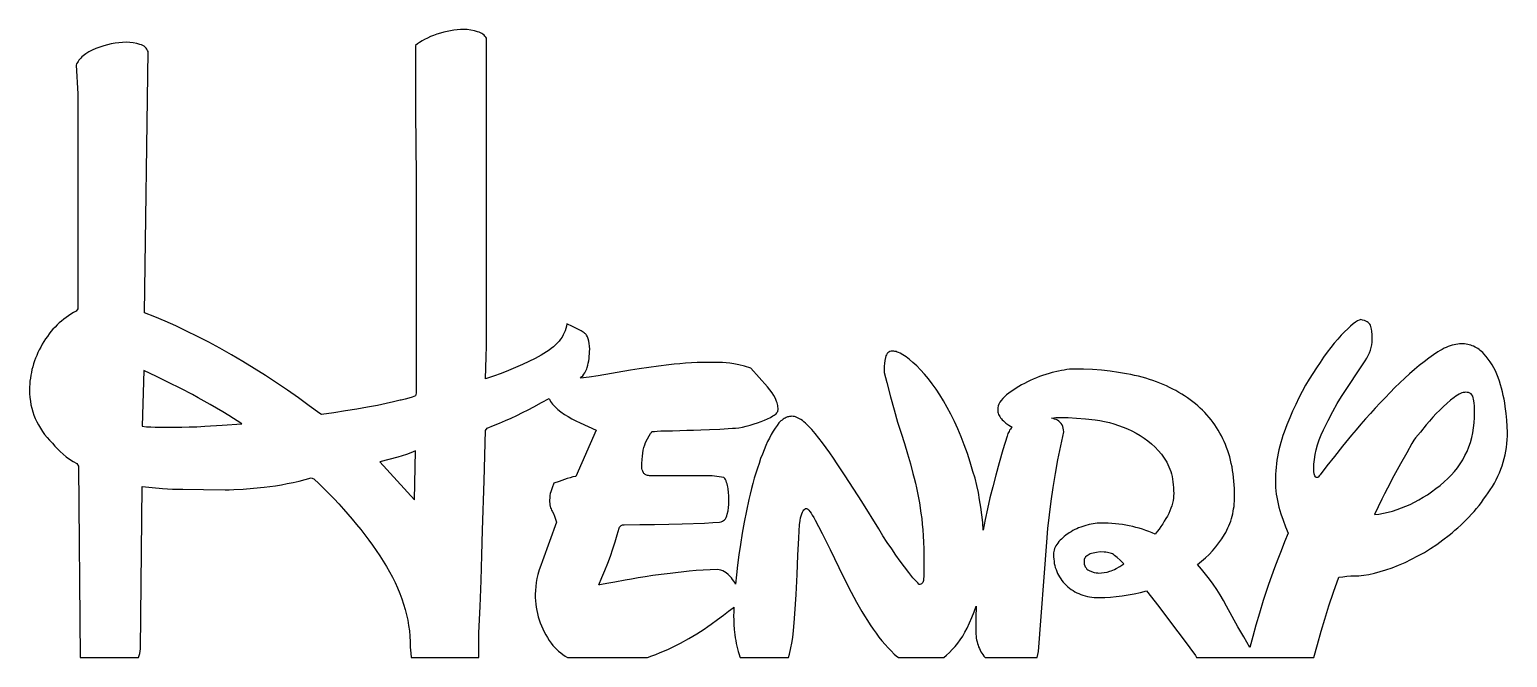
# Model space of a CAD drawing. Extents: x 0 to 146, y 19 to 82.
import ezdxf

# ---------------------------------------------------------------- set-up
doc = ezdxf.new("R2010")
doc.units = 0
doc.layers.add('CAMADA_1', color=18, linetype='CONTINUOUS')

msp = doc.modelspace()

# ---------------------------------------------------------------- linework, layer by layer
at = {"layer": 'CAMADA_1'}
for points in [[(5.02, 19.36), (10.77, 19.36), (10.81, 19.45), (10.86, 19.54), (10.92, 19.75), (10.96, 19.97), (10.97, 20.21), (11.14, 36.29), (12.14, 36.18), (13.15, 36.09), (14.15, 36.03), (15.16, 36), (17.21, 35.97), (19.35, 35.96), (19.77, 35.96), (20.22, 35.97), (21.16, 36.02), (22.17, 36.1), (23.24, 36.21), (23.8, 36.28), (24.36, 36.36), (24.94, 36.46), (25.51, 36.56), (26.1, 36.69), (26.69, 36.82), (27.29, 36.97), (27.89, 37.13), (28.14, 37.05), (28.66, 36.55), (29.16, 36.06), (29.66, 35.56), (30.14, 35.06), (30.61, 34.56), (31.07, 34.05), (31.52, 33.55), (31.95, 33.04), (32.38, 32.52), (32.79, 32.01), (33.19, 31.49), (33.57, 30.98), (33.95, 30.46), (34.32, 29.93), (34.67, 29.41), (35.01, 28.88), (35.33, 28.35), (35.64, 27.82), (35.92, 27.29), (36.18, 26.76), (36.42, 26.23), (36.64, 25.7), (36.84, 25.17), (37.02, 24.64), (37.18, 24.11), (37.31, 23.58), (37.43, 23.04), (37.52, 22.51), (37.6, 21.98), (37.65, 21.45), (37.68, 20.91), (37.69, 20.38), (37.74, 19.78), (37.77, 19.36), (44.47, 19.36), (44.47, 21.8), (44.59, 24.41), (44.69, 26.97), (44.78, 29.48), (44.85, 31.94), (44.99, 36.84), (45.14, 41.82), (45.31, 42.07), (45.91, 42.31), (46.51, 42.55), (47.1, 42.8), (47.68, 43.06), (48.25, 43.32), (48.81, 43.59), (49.37, 43.88), (49.92, 44.17), (50.69, 44.59), (51.43, 45), (51.49, 44.85), (51.57, 44.7), (51.66, 44.56), (51.77, 44.43), (51.89, 44.29), (52.02, 44.16), (52.3, 43.9), (52.6, 43.66), (52.94, 43.42), (53.31, 43.2), (53.69, 42.98), (54.08, 42.78), (54.49, 42.59), (56.08, 41.87), (54.07, 37.27), (53.78, 37.22), (53.5, 37.15), (53.22, 37.07), (52.94, 36.97), (52.41, 36.77), (51.9, 36.6), (51.74, 36.14), (51.6, 35.76), (51.55, 35.58), (51.51, 35.38), (51.49, 35.16), (51.48, 34.92), (51.48, 34.76), (51.49, 34.6), (51.51, 34.45), (51.54, 34.31), (51.58, 34.18), (51.62, 34.06), (51.67, 33.94), (51.73, 33.83), (51.85, 33.61), (51.96, 33.35), (52.06, 33.06), (52.15, 32.74), (51.47, 30.83), (50.77, 28.93), (50.6, 28.47), (50.46, 28.02), (50.33, 27.58), (50.23, 27.16), (50.15, 26.76), (50.1, 26.37), (50.07, 25.99), (50.05, 25.62), (50.06, 25.29), (50.08, 24.96), (50.11, 24.64), (50.15, 24.32), (50.21, 24), (50.28, 23.69), (50.36, 23.38), (50.45, 23.07), (50.56, 22.77), (50.68, 22.47), (50.81, 22.18), (50.95, 21.89), (51.11, 21.6), (51.27, 21.32), (51.45, 21.04), (51.65, 20.77), (51.81, 20.55), (51.99, 20.35), (52.18, 20.15), (52.37, 19.97), (52.58, 19.8), (52.8, 19.64), (53.03, 19.49), (53.26, 19.35), (61.17, 19.35), (61.6, 19.5), (62.01, 19.66), (62.43, 19.83), (62.84, 20), (63.24, 20.18), (63.64, 20.37), (64.03, 20.56), (64.42, 20.77), (65.25, 21.23), (66.04, 21.7), (66.78, 22.17), (67.13, 22.41), (67.48, 22.65), (68.11, 23.11), (68.69, 23.54), (69.2, 23.93), (69.65, 24.28), (69.71, 24.33), (69.7, 23.87), (69.69, 23.46), (69.7, 23.06), (69.72, 22.61), (69.76, 22.12), (69.82, 21.58), (69.85, 21.3), (69.9, 21.02), (69.95, 20.74), (70.01, 20.47), (70.07, 20.2), (70.15, 19.93), (70.23, 19.66), (70.32, 19.4), (70.34, 19.36), (75.13, 19.36), (75.22, 19.69), (75.37, 20.3), (75.47, 20.78), (75.55, 21.34), (75.63, 22.01), (75.7, 22.78), (75.76, 23.67), (75.88, 25.59), (75.97, 27.57), (76.06, 29.47), (76.14, 31.17), (76.18, 31.89), (76.22, 32.47), (76.27, 32.9), (76.31, 33.18), (76.37, 33.39), (76.44, 33.58), (76.51, 33.74), (76.58, 33.87), (76.66, 33.97), (76.73, 34.04), (76.81, 34.09), (76.89, 34.1), (76.93, 34.1), (76.96, 34.08), (77.04, 34.03), (77.14, 33.93), (77.24, 33.81), (77.36, 33.64), (77.48, 33.44), (77.62, 33.2), (77.77, 32.93), (78.1, 32.31), (78.45, 31.62), (79.24, 30.04), (80.12, 28.25), (81.08, 26.31), (81.34, 25.81), (81.59, 25.32), (81.85, 24.84), (82.12, 24.37), (82.39, 23.91), (82.66, 23.46), (82.94, 23.02), (83.22, 22.58), (83.5, 22.16), (83.79, 21.76), (84.08, 21.37), (84.38, 21), (84.68, 20.65), (84.98, 20.31), (85.29, 20), (85.6, 19.69), (85.8, 19.52), (86, 19.36), (90.49, 19.36), (90.76, 19.57), (91.05, 19.84), (91.34, 20.13), (91.61, 20.44), (91.88, 20.76), (92.13, 21.11), (92.37, 21.47), (92.59, 21.85), (92.81, 22.25), (93.06, 22.77), (93.29, 23.31), (93.5, 23.86), (93.69, 24.43), (93.67, 23.26), (93.66, 22.05), (93.68, 21.66), (93.69, 21.46), (93.72, 21.27), (93.75, 21.09), (93.79, 20.91), (93.84, 20.73), (93.89, 20.56), (93.95, 20.4), (94.02, 20.23), (94.1, 20.08), (94.18, 19.92), (94.27, 19.77), (94.37, 19.63), (94.47, 19.49), (94.58, 19.35), (99.73, 19.36), (99.8, 19.64), (99.86, 19.94), (100.7, 30.77), (100.81, 32.12), (100.96, 33.47), (101.13, 34.82), (101.32, 36.19), (101.55, 37.55), (101.8, 38.93), (102.07, 40.31), (102.37, 41.69), (102.36, 41.88), (102.33, 42.06), (102.28, 42.22), (102.21, 42.37), (102.13, 42.51), (102.02, 42.63), (101.89, 42.74), (101.74, 42.83), (101.61, 42.9), (101.47, 42.96), (101.33, 43.02), (101.17, 43.06), (101.6, 43.11), (101.82, 43.12), (102.04, 43.12), (102.42, 43.12), (102.82, 43.11), (103.65, 43.06), (104.53, 42.98), (105.47, 42.87), (105.95, 42.8), (106.42, 42.71), (106.89, 42.6), (107.34, 42.47), (107.8, 42.33), (108.24, 42.16), (108.68, 41.98), (109.11, 41.78), (109.53, 41.56), (109.94, 41.32), (110.33, 41.07), (110.7, 40.79), (111.06, 40.49), (111.41, 40.17), (111.73, 39.84), (112.04, 39.48), (112.19, 39.29), (112.33, 39.1), (112.46, 38.9), (112.58, 38.69), (112.69, 38.47), (112.78, 38.24), (112.88, 38.01), (112.96, 37.77), (113.03, 37.53), (113.09, 37.27), (113.14, 37.01), (113.18, 36.74), (113.22, 36.46), (113.24, 36.18), (113.25, 35.88), (113.26, 35.58), (113.25, 35.35), (113.23, 35.12), (113.19, 34.88), (113.13, 34.63), (113.06, 34.38), (112.98, 34.13), (112.87, 33.88), (112.76, 33.62), (112.63, 33.35), (112.48, 33.1), (112.33, 32.84), (112.17, 32.58), (112, 32.32), (111.81, 32.07), (111.62, 31.82), (111.42, 31.56), (111.11, 31.7), (110.8, 31.82), (110.49, 31.93), (110.17, 32.04), (109.85, 32.14), (109.52, 32.23), (109.2, 32.31), (108.86, 32.38), (108.53, 32.44), (108.18, 32.5), (107.84, 32.55), (107.49, 32.58), (107.14, 32.61), (106.78, 32.64), (106.42, 32.65), (106.06, 32.65), (105.87, 32.65), (105.67, 32.64), (105.28, 32.59), (104.88, 32.51), (104.47, 32.4), (104.05, 32.26), (103.85, 32.18), (103.66, 32.1), (103.47, 32.01), (103.28, 31.91), (103.1, 31.8), (102.92, 31.69), (102.58, 31.45), (102.42, 31.33), (102.28, 31.21), (102.14, 31.08), (102.01, 30.95), (101.89, 30.82), (101.79, 30.68), (101.69, 30.55), (101.6, 30.41), (101.53, 30.27), (101.47, 30.13), (101.43, 29.99), (101.39, 29.84), (101.37, 29.7), (101.37, 29.55), (101.37, 29.33), (101.39, 29.1), (101.41, 28.89), (101.44, 28.67), (101.49, 28.46), (101.54, 28.26), (101.61, 28.06), (101.68, 27.87), (101.76, 27.68), (101.86, 27.5), (101.96, 27.32), (102.07, 27.14), (102.2, 26.97), (102.33, 26.81), (102.47, 26.65), (102.62, 26.5), (102.78, 26.35), (102.95, 26.21), (103.12, 26.08), (103.3, 25.97), (103.48, 25.86), (103.67, 25.76), (103.87, 25.67), (104.07, 25.59), (104.27, 25.51), (104.49, 25.45), (104.71, 25.4), (104.93, 25.36), (105.16, 25.33), (105.4, 25.3), (105.64, 25.29), (105.89, 25.28), (106.44, 25.29), (107, 25.32), (107.57, 25.38), (108.15, 25.45), (108.74, 25.54), (109.34, 25.66), (109.96, 25.8), (110.58, 25.95), (111.78, 24.39), (113.05, 22.73), (114.29, 21.07), (115.4, 19.55), (115.53, 19.36), (127.14, 19.36), (127.49, 20.65), (127.87, 21.97), (128.23, 23.16), (128.63, 24.45), (129.09, 25.82), (129.59, 27.29), (130.01, 27.35), (130.4, 27.4), (130.78, 27.42), (131.14, 27.43), (131.37, 27.44), (131.6, 27.45), (131.83, 27.47), (132.08, 27.5), (132.58, 27.58), (133.12, 27.7), (133.68, 27.85), (134.26, 28.03), (134.87, 28.24), (135.51, 28.49), (136.16, 28.77), (136.8, 29.07), (137.44, 29.4), (138.07, 29.76), (138.69, 30.14), (139.31, 30.55), (139.91, 30.99), (140.52, 31.45), (140.81, 31.69), (141.1, 31.94), (141.39, 32.19), (141.67, 32.44), (141.94, 32.71), (142.21, 32.98), (142.48, 33.25), (142.74, 33.53), (142.99, 33.81), (143.24, 34.1), (143.48, 34.4), (143.71, 34.7), (143.94, 35.01), (144.17, 35.32), (144.39, 35.64), (144.6, 35.96), (144.81, 36.29), (145, 36.62), (145.18, 36.95), (145.34, 37.29), (145.5, 37.64), (145.63, 37.98), (145.76, 38.33), (145.87, 38.69), (145.97, 39.05), (146.06, 39.41), (146.13, 39.78), (146.19, 40.15), (146.24, 40.52), (146.27, 40.9), (146.29, 41.28), (146.29, 41.67), (146.28, 42.22), (146.24, 42.83), (146.18, 43.49), (146.08, 44.2), (146.03, 44.57), (145.96, 44.94), (145.88, 45.3), (145.8, 45.66), (145.71, 46.01), (145.61, 46.36), (145.5, 46.71), (145.38, 47.06), (145.25, 47.39), (145.11, 47.72), (144.95, 48.03), (144.78, 48.33), (144.6, 48.62), (144.4, 48.9), (144.19, 49.16), (143.97, 49.42), (143.85, 49.54), (143.73, 49.65), (143.61, 49.75), (143.48, 49.85), (143.36, 49.94), (143.22, 50.02), (143.09, 50.09), (142.95, 50.16), (142.8, 50.22), (142.66, 50.27), (142.51, 50.31), (142.36, 50.34), (142.2, 50.37), (142.04, 50.39), (141.88, 50.4), (141.71, 50.4), (141.54, 50.4), (141.37, 50.38), (141.19, 50.35), (141.01, 50.32), (140.83, 50.27), (140.64, 50.21), (140.44, 50.13), (140.24, 50.05), (140.04, 49.96), (139.83, 49.85), (139.62, 49.74), (139.41, 49.61), (138.97, 49.33), (138.51, 48.99), (138.04, 48.63), (137.57, 48.25), (137.09, 47.85), (136.61, 47.44), (136.13, 47), (135.65, 46.54), (135.16, 46.07), (134.67, 45.58), (134.18, 45.07), (133.69, 44.56), (133.21, 44.04), (132.73, 43.52), (132.26, 42.98), (131.79, 42.45), (131.32, 41.9), (130.86, 41.35), (129.98, 40.27), (129.17, 39.26), (128.43, 38.32), (127.76, 37.44), (127.67, 37.32), (127.59, 37.23), (127.52, 37.17), (127.48, 37.16), (127.34, 37.16), (127.28, 37.23), (127.23, 37.32), (127.19, 37.43), (127.16, 37.54), (127.14, 37.78), (127.13, 38), (127.14, 38.48), (127.19, 38.96), (127.26, 39.44), (127.37, 39.92), (127.5, 40.41), (127.66, 40.9), (127.86, 41.39), (128.08, 41.88), (128.55, 42.82), (129, 43.69), (129.45, 44.48), (129.88, 45.19), (132.2, 48.71), (132.37, 48.98), (132.51, 49.24), (132.63, 49.51), (132.73, 49.77), (132.81, 50.03), (132.86, 50.3), (132.9, 50.56), (132.91, 50.83), (132.9, 51.28), (132.86, 51.67), (132.84, 51.84), (132.81, 51.99), (132.77, 52.12), (132.73, 52.24), (132.68, 52.34), (132.6, 52.43), (132.51, 52.51), (132.4, 52.59), (132.28, 52.65), (132.13, 52.71), (131.96, 52.76), (131.78, 52.8), (131.71, 52.79), (131.63, 52.76), (131.45, 52.68), (131.24, 52.55), (131.01, 52.38), (130.76, 52.16), (130.48, 51.9), (130.17, 51.6), (129.84, 51.25), (129.5, 50.87), (129.15, 50.46), (128.8, 50.03), (128.45, 49.57), (128.1, 49.08), (127.74, 48.57), (127.38, 48.04), (127.02, 47.48), (126.67, 46.9), (126.32, 46.3), (125.98, 45.69), (125.66, 45.06), (125.34, 44.41), (125.03, 43.75), (124.74, 43.07), (124.45, 42.37), (124.31, 42.02), (124.19, 41.67), (124.07, 41.32), (123.96, 40.97), (123.86, 40.62), (123.76, 40.27), (123.68, 39.92), (123.6, 39.57), (123.54, 39.22), (123.48, 38.88), (123.43, 38.53), (123.39, 38.18), (123.36, 37.84), (123.34, 37.49), (123.33, 37.15), (123.32, 36.8), (123.33, 36.49), (123.35, 36.17), (123.37, 35.85), (123.41, 35.53), (123.46, 35.21), (123.52, 34.88), (123.59, 34.56), (123.68, 34.23), (123.86, 33.58), (124.08, 32.94), (124.32, 32.3), (124.59, 31.66), (124.23, 30.79), (123.88, 29.92), (123.55, 29.07), (123.23, 28.23), (122.93, 27.41), (122.65, 26.59), (122.38, 25.79), (122.13, 25), (121.74, 23.75), (121.39, 22.56), (121.08, 21.43), (120.8, 20.35), (120.2, 21.38), (119.62, 22.4), (119.05, 23.42), (118.49, 24.44), (118.18, 25), (117.86, 25.55), (117.52, 26.08), (117.16, 26.6), (116.8, 27.11), (116.41, 27.6), (116.02, 28.08), (115.6, 28.55), (116.01, 28.87), (116.4, 29.21), (116.77, 29.56), (117.11, 29.92), (117.44, 30.3), (117.74, 30.69), (118.02, 31.1), (118.28, 31.52), (118.41, 31.74), (118.52, 31.96), (118.63, 32.18), (118.72, 32.4), (118.81, 32.63), (118.9, 32.86), (118.97, 33.1), (119.04, 33.33), (119.1, 33.57), (119.15, 33.82), (119.19, 34.06), (119.23, 34.31), (119.25, 34.56), (119.27, 34.82), (119.29, 35.07), (119.29, 35.33), (119.29, 35.71), (119.27, 36.09), (119.25, 36.45), (119.22, 36.82), (119.19, 37.17), (119.14, 37.52), (119.09, 37.87), (119.03, 38.21), (118.96, 38.54), (118.88, 38.87), (118.8, 39.2), (118.71, 39.51), (118.61, 39.82), (118.5, 40.13), (118.38, 40.43), (118.25, 40.72), (118.12, 41.01), (117.98, 41.3), (117.83, 41.57), (117.67, 41.85), (117.5, 42.11), (117.33, 42.37), (117.15, 42.63), (116.96, 42.88), (116.76, 43.12), (116.55, 43.36), (116.34, 43.59), (116.12, 43.82), (115.88, 44.04), (115.65, 44.26), (115.4, 44.47), (115.14, 44.67), (114.88, 44.87), (114.61, 45.06), (114.34, 45.25), (114.05, 45.43), (113.76, 45.6), (113.47, 45.77), (113.16, 45.93), (112.85, 46.08), (112.54, 46.23), (112.21, 46.37), (111.88, 46.51), (111.55, 46.64), (111.2, 46.76), (110.85, 46.88), (110.49, 46.99), (110.13, 47.09), (109.76, 47.19), (109.38, 47.28), (109, 47.36), (108.6, 47.44), (107.8, 47.58), (106.97, 47.69), (106.11, 47.78), (105.23, 47.85), (104.32, 47.88), (103.38, 47.9), (103.16, 47.89), (102.93, 47.88), (102.68, 47.85), (102.42, 47.81), (102.15, 47.77), (101.86, 47.71), (101.24, 47.56), (100.92, 47.47), (100.6, 47.38), (100.28, 47.27), (99.97, 47.16), (99.67, 47.04), (99.36, 46.92), (99.06, 46.78), (98.77, 46.64), (98.48, 46.49), (98.2, 46.34), (97.93, 46.18), (97.67, 46.02), (97.42, 45.86), (97.18, 45.69), (96.94, 45.52), (96.72, 45.34), (96.51, 45.16), (96.33, 44.98), (96.18, 44.8), (96.06, 44.62), (95.96, 44.44), (95.89, 44.25), (95.85, 44.06), (95.84, 43.88), (95.84, 43.76), (95.86, 43.65), (95.89, 43.53), (95.93, 43.42), (95.98, 43.31), (96.04, 43.2), (96.11, 43.09), (96.2, 42.98), (96.29, 42.88), (96.4, 42.77), (96.52, 42.67), (96.64, 42.56), (96.94, 42.36), (97.27, 42.16), (97.18, 42.06), (97.1, 41.96), (97.02, 41.85), (96.96, 41.74), (96.9, 41.63), (96.84, 41.51), (96.8, 41.38), (96.76, 41.25), (96.36, 39.91), (95.99, 38.63), (95.64, 37.4), (95.34, 36.23), (95.07, 35.14), (94.82, 34.07), (94.6, 33), (94.41, 31.94), (94.35, 32.71), (94.27, 33.47), (94.17, 34.22), (94.05, 34.96), (93.92, 35.68), (93.76, 36.39), (93.59, 37.1), (93.39, 37.78), (93.12, 38.69), (92.83, 39.56), (92.52, 40.4), (92.21, 41.21), (91.89, 41.98), (91.55, 42.72), (91.2, 43.43), (90.84, 44.11), (90.47, 44.75), (90.1, 45.35), (89.73, 45.92), (89.35, 46.45), (88.97, 46.95), (88.59, 47.41), (88.21, 47.83), (87.82, 48.21), (87.45, 48.56), (87.09, 48.85), (86.76, 49.11), (86.45, 49.31), (86.17, 49.47), (86.03, 49.53), (85.9, 49.59), (85.78, 49.63), (85.66, 49.66), (85.54, 49.67), (85.44, 49.68), (85.3, 49.67), (85.17, 49.64), (85.06, 49.59), (84.97, 49.52), (84.88, 49.43), (84.82, 49.32), (84.76, 49.2), (84.73, 49.05), (84.67, 48.74), (84.63, 48.45), (84.61, 48.18), (84.6, 47.92), (84.6, 47.58), (84.85, 46.58), (85.22, 45.17), (85.58, 43.86), (85.93, 42.65), (86.27, 41.55), (86.6, 40.52), (86.9, 39.51), (87.19, 38.53), (87.45, 37.58), (87.57, 37.1), (87.69, 36.62), (87.79, 36.14), (87.9, 35.65), (88.08, 34.65), (88.24, 33.64), (88.31, 33.11), (88.37, 32.56), (88.42, 31.99), (88.46, 31.39), (88.5, 30.76), (88.52, 30.11), (88.53, 29.44), (88.54, 28.74), (88.53, 27.79), (88.51, 27.41), (88.49, 27.11), (88.48, 26.98), (88.45, 26.87), (88.41, 26.77), (88.36, 26.7), (88.29, 26.64), (88.22, 26.6), (88.13, 26.57), (88.03, 26.56), (88.04, 26.56), (88.04, 26.57), (88.03, 26.6), (87.93, 26.73), (87.74, 26.94), (87.45, 27.23), (87.03, 27.77), (86.61, 28.32), (86.19, 28.9), (85.76, 29.49), (85.34, 30.11), (84.91, 30.75), (84.48, 31.41), (84.06, 32.09), (82.37, 34.78), (80.75, 37.32), (79.96, 38.51), (79.58, 39.07), (79.21, 39.61), (78.84, 40.12), (78.48, 40.61), (78.12, 41.07), (77.77, 41.51), (77.44, 41.91), (77.11, 42.26), (76.8, 42.56), (76.65, 42.69), (76.51, 42.8), (76.36, 42.9), (76.23, 42.99), (76.09, 43.06), (75.96, 43.12), (75.83, 43.17), (75.71, 43.2), (75.59, 43.22), (75.47, 43.23), (75.36, 43.22), (75.24, 43.21), (75.13, 43.19), (75.02, 43.16), (74.91, 43.11), (74.8, 43.06), (74.7, 43), (74.59, 42.94), (74.49, 42.86), (74.38, 42.77), (74.18, 42.57), (73.99, 42.33), (73.8, 42.06), (73.61, 41.75), (73.42, 41.43), (73.24, 41.08), (73.06, 40.72), (72.89, 40.33), (72.71, 39.92), (72.54, 39.49), (72.37, 39.04), (72.21, 38.57), (72.05, 38.1), (71.89, 37.61), (71.74, 37.1), (71.6, 36.59), (71.46, 36.07), (71.33, 35.53), (71.2, 34.98), (70.96, 33.87), (70.74, 32.76), (70.54, 31.65), (70.36, 30.54), (70.21, 29.5), (70.08, 28.5), (69.97, 27.54), (69.88, 26.62), (69.8, 26.77), (69.7, 26.92), (69.6, 27.07), (69.49, 27.22), (69.32, 27.41), (69.15, 27.58), (68.97, 27.73), (68.79, 27.84), (68.62, 27.94), (68.43, 28), (68.25, 28.04), (68.06, 28.05), (67.38, 28.04), (66.68, 28.01), (65.98, 27.96), (65.3, 27.89), (63.4, 27.67), (62.52, 27.57), (61.71, 27.46), (60.94, 27.35), (60.23, 27.23), (59.58, 27.12), (58.97, 27.01), (57.95, 26.81), (57.16, 26.66), (56.63, 26.58), (56.45, 26.55), (56.34, 26.55), (56.66, 27.26), (56.96, 27.97), (57.25, 28.68), (57.51, 29.39), (57.75, 30.1), (57.97, 30.8), (58.17, 31.48), (58.35, 32.16), (58.39, 32.24), (58.44, 32.3), (58.5, 32.36), (58.56, 32.41), (58.62, 32.45), (58.69, 32.47), (58.77, 32.49), (58.85, 32.49), (60.4, 32.5), (61.87, 32.51), (63.27, 32.54), (64.59, 32.58), (66.8, 32.66), (67.64, 32.7), (68.31, 32.74), (68.45, 32.77), (68.58, 32.83), (68.69, 32.9), (68.79, 32.98), (68.88, 33.09), (68.96, 33.22), (69.02, 33.37), (69.07, 33.54), (69.14, 33.88), (69.19, 34.2), (69.22, 34.49), (69.23, 34.75), (69.23, 35.06), (69.21, 35.37), (69.19, 35.7), (69.15, 36.05), (69.13, 36.23), (69.09, 36.39), (69.05, 36.55), (69, 36.69), (68.95, 36.83), (68.88, 36.96), (68.81, 37.07), (68.73, 37.18), (67.56, 37.35), (61.36, 37.35), (61.26, 37.36), (61.17, 37.37), (61.08, 37.39), (61.01, 37.42), (60.94, 37.47), (60.87, 37.52), (60.82, 37.57), (60.78, 37.64), (60.7, 37.79), (60.65, 37.93), (60.62, 38.06), (60.61, 38.19), (60.61, 38.57), (60.63, 38.94), (60.66, 39.28), (60.7, 39.59), (60.75, 39.88), (60.82, 40.15), (60.9, 40.4), (60.98, 40.62), (61.17, 41), (61.33, 41.31), (61.48, 41.54), (61.55, 41.63), (61.61, 41.71), (61.85, 41.74), (62.14, 41.77), (62.48, 41.78), (62.87, 41.79), (63.66, 41.8), (64.38, 41.83), (65.05, 41.86), (65.72, 41.87), (66.45, 41.88), (67.31, 41.92), (68.33, 41.97), (69.57, 42.04), (69.88, 42.05), (70.21, 42.09), (70.57, 42.16), (70.95, 42.25), (71.34, 42.36), (71.72, 42.47), (72.07, 42.59), (72.42, 42.71), (72.74, 42.84), (73.05, 42.97), (73.33, 43.11), (73.59, 43.26), (73.71, 43.33), (73.81, 43.4), (73.9, 43.48), (73.97, 43.56), (74.02, 43.64), (74.06, 43.72), (74.08, 43.8), (74.09, 43.88), (74.09, 44.02), (74.08, 44.16), (74.06, 44.29), (74.03, 44.43), (73.99, 44.57), (73.94, 44.71), (73.83, 44.99), (73.68, 45.28), (73.5, 45.56), (73.29, 45.85), (73.05, 46.14), (71.41, 47.99), (70.78, 48.18), (70.22, 48.32), (69.73, 48.43), (69.52, 48.46), (69.32, 48.49), (68.95, 48.53), (68.61, 48.55), (68.28, 48.57), (67.98, 48.57), (67.34, 48.57), (66.71, 48.56), (66.1, 48.54), (65.51, 48.51), (64.93, 48.48), (64.37, 48.43), (63.82, 48.38), (63.29, 48.32), (62.26, 48.19), (61.29, 48.06), (60.36, 47.92), (59.48, 47.78), (56.29, 47.23), (55.4, 47.09), (54.53, 46.99), (54.65, 47.12), (54.76, 47.25), (54.86, 47.39), (54.95, 47.52), (55.03, 47.65), (55.09, 47.79), (55.15, 47.92), (55.19, 48.06), (55.25, 48.28), (55.3, 48.5), (55.35, 48.73), (55.38, 48.95), (55.41, 49.18), (55.43, 49.4), (55.44, 49.63), (55.45, 49.86), (55.44, 50.16), (55.41, 50.43), (55.37, 50.68), (55.31, 50.9), (55.23, 51.09), (55.14, 51.25), (55.09, 51.32), (55.03, 51.39), (54.97, 51.44), (54.9, 51.49), (54.59, 51.69), (54.2, 51.9), (53.73, 52.13), (53.18, 52.37), (53.14, 52.14), (53.09, 51.92), (53.02, 51.7), (52.93, 51.49), (52.83, 51.28), (52.71, 51.07), (52.57, 50.87), (52.42, 50.68), (52.25, 50.49), (52.07, 50.3), (51.87, 50.12), (51.65, 49.94), (51.42, 49.77), (51.17, 49.6), (50.91, 49.43), (50.63, 49.27), (50.04, 48.96), (49.42, 48.66), (48.78, 48.36), (48.11, 48.06), (47.41, 47.77), (46.68, 47.48), (45.93, 47.2), (45.14, 46.93), (45.18, 48.04), (45.21, 49.13), (45.22, 50.18), (45.23, 51.2), (45.23, 80.68), (45.16, 80.78), (45.08, 80.88), (44.99, 80.97), (44.88, 81.05), (44.77, 81.12), (44.64, 81.19), (44.5, 81.25), (44.35, 81.31), (44.03, 81.4), (43.69, 81.47), (43.33, 81.51), (42.97, 81.52), (42.65, 81.51), (42.33, 81.49), (42.01, 81.45), (41.68, 81.4), (41.35, 81.34), (41.01, 81.26), (40.67, 81.17), (40.33, 81.06), (39.99, 80.94), (39.68, 80.82), (39.38, 80.68), (39.1, 80.55), (38.85, 80.4), (38.61, 80.25), (38.39, 80.09), (38.19, 79.93), (38.19, 77), (38.2, 73.38), (38.23, 70.09), (38.27, 67.04), (38.28, 64.18), (38.28, 45.51), (38.19, 45.25), (37.88, 45.13), (37.54, 45.02), (37.17, 44.92), (36.77, 44.84), (36.68, 44.84), (36.04, 44.66), (35.29, 44.49), (34.43, 44.31), (33.46, 44.12), (32.41, 43.94), (31.29, 43.76), (30.12, 43.58), (28.9, 43.41), (28.73, 43.5), (27.67, 44.28), (26.61, 45.05), (25.53, 45.81), (24.45, 46.54), (23.35, 47.26), (22.23, 47.96), (21.11, 48.65), (19.98, 49.32), (18.84, 49.96), (17.73, 50.56), (16.63, 51.14), (15.55, 51.67), (14.48, 52.17), (13.43, 52.64), (12.4, 53.07), (11.39, 53.46), (11.73, 79.34), (11.68, 79.46), (11.61, 79.57), (11.54, 79.68), (11.44, 79.77), (11.34, 79.86), (11.22, 79.93), (11.08, 80), (10.93, 80.05), (10.61, 80.15), (10.27, 80.21), (9.92, 80.25), (9.55, 80.26), (9.19, 80.25), (8.83, 80.22), (8.46, 80.17), (8.09, 80.11), (7.72, 80.02), (7.34, 79.91), (6.96, 79.78), (6.57, 79.63), (6.21, 79.47), (5.87, 79.3), (5.57, 79.11), (5.44, 79.01), (5.31, 78.91), (5.19, 78.81), (5.08, 78.7), (4.98, 78.59), (4.89, 78.48), (4.8, 78.37), (4.73, 78.25), (4.66, 78.13), (4.61, 78), (4.77, 75.15), (4.77, 53.88), (4.61, 53.63), (4.35, 53.49), (4.1, 53.34), (3.85, 53.18), (3.61, 53.02), (3.38, 52.84), (3.15, 52.66), (2.93, 52.47), (2.72, 52.27), (2.52, 52.06), (2.32, 51.84), (2.12, 51.62), (1.94, 51.38), (1.76, 51.14), (1.58, 50.89), (1.42, 50.63), (1.26, 50.36), (1.1, 50.09), (0.96, 49.82), (0.83, 49.54), (0.71, 49.26), (0.59, 48.99), (0.49, 48.71), (0.4, 48.43), (0.31, 48.14), (0.24, 47.86), (0.18, 47.58), (0.12, 47.29), (0.08, 47), (0.04, 46.71), (0.02, 46.42), (0, 46.13), (0, 45.84), (0.01, 45.47), (0.04, 45.1), (0.08, 44.74), (0.14, 44.38), (0.22, 44.03), (0.32, 43.68), (0.43, 43.35), (0.57, 43.01), (0.72, 42.69), (0.88, 42.37), (1.07, 42.05), (1.27, 41.74), (1.49, 41.44), (1.73, 41.14), (1.99, 40.85), (2.26, 40.56), (2.5, 40.28), (2.76, 40), (3.03, 39.73), (3.33, 39.47), (3.64, 39.23), (3.97, 38.99), (4.32, 38.77), (4.69, 38.55), (4.86, 38.3)], [(14.41, 42.15), (15.09, 42.16), (15.81, 42.18), (16.56, 42.2), (17.34, 42.24), (19.05, 42.34), (21.02, 42.49), (19.74, 43.3), (19.12, 43.68), (18.5, 44.05), (17.89, 44.4), (17.29, 44.74), (16.7, 45.07), (16.12, 45.38), (14.96, 45.98), (13.77, 46.58), (12.55, 47.18), (11.31, 47.77), (11.14, 42.24), (11.59, 42.2), (12.02, 42.18), (12.43, 42.16), (12.81, 42.15)], [(133.12, 33.49), (133.57, 33.55), (134.03, 33.64), (134.48, 33.74), (134.92, 33.85), (135.37, 33.99), (135.81, 34.15), (136.24, 34.32), (136.68, 34.51), (137.11, 34.73), (137.53, 34.96), (137.96, 35.21), (138.38, 35.47), (138.79, 35.76), (139.21, 36.07), (139.62, 36.39), (140.02, 36.73), (140.39, 37.07), (140.73, 37.41), (141.05, 37.77), (141.35, 38.14), (141.62, 38.53), (141.87, 38.93), (142.09, 39.34), (142.3, 39.76), (142.47, 40.2), (142.63, 40.65), (142.76, 41.12), (142.86, 41.6), (142.95, 42.09), (143.01, 42.59), (143.04, 43.11), (143.05, 43.64), (143.05, 43.93), (143.03, 44.24), (142.99, 44.56), (142.95, 44.91), (142.91, 45.07), (142.86, 45.22), (142.78, 45.34), (142.69, 45.44), (142.58, 45.51), (142.45, 45.57), (142.3, 45.6), (142.14, 45.61), (142.03, 45.6), (141.91, 45.58), (141.78, 45.54), (141.64, 45.48), (141.5, 45.41), (141.34, 45.32), (141.18, 45.21), (141.01, 45.08), (140.66, 44.81), (140.3, 44.51), (139.95, 44.19), (139.6, 43.85), (139.25, 43.49), (138.91, 43.13), (138.58, 42.75), (138.26, 42.37), (137.68, 41.67), (137.2, 41.1), (137.04, 40.85), (136.84, 40.52), (136.32, 39.62), (135.71, 38.52), (135.06, 37.33), (134.42, 36.13), (134.13, 35.56), (133.86, 35.01)], [(38.19, 39.81), (37.74, 39.61), (37.3, 39.44), (36.88, 39.3), (36.47, 39.18), (34.67, 38.72), (38.11, 34.95)], [(105.81, 27.71), (106.1, 27.72), (106.38, 27.75), (106.66, 27.81), (106.94, 27.88), (107.08, 27.93), (107.23, 27.99), (107.39, 28.06), (107.55, 28.15), (107.92, 28.37), (108.32, 28.63), (107.96, 28.98), (107.66, 29.25), (107.4, 29.46), (107.29, 29.54), (107.19, 29.6), (107.09, 29.64), (106.97, 29.69), (106.84, 29.72), (106.7, 29.75), (106.54, 29.78), (106.36, 29.79), (105.97, 29.81), (105.6, 29.75), (105.28, 29.68), (105.13, 29.64), (105, 29.6), (104.88, 29.55), (104.78, 29.49), (104.69, 29.43), (104.61, 29.37), (104.54, 29.3), (104.48, 29.22), (104.44, 29.15), (104.41, 29.06), (104.39, 28.98), (104.38, 28.88), (104.39, 28.72), (104.41, 28.58), (104.45, 28.44), (104.51, 28.32), (104.58, 28.21), (104.66, 28.11), (104.77, 28.03), (104.88, 27.96), (105.13, 27.85), (105.37, 27.77), (105.59, 27.73), (105.7, 27.72)]]:
    msp.add_lwpolyline(points, close=True, dxfattribs=at)

doc.saveas('drawing.dxf')
